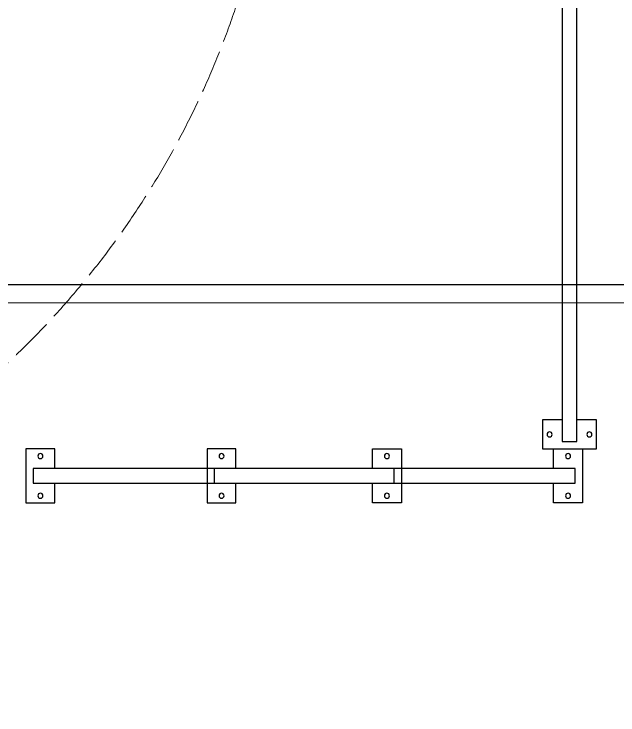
# Model space of a CAD drawing. Header units: millimetres. Extents: x 163705 to 1616509, y 81827 to 302547.
# Drawn here: x 228590 to 230263, y 150367 to 152310 of the extents above; entities that cross this region are included whole.
import ezdxf

# ---------------------------------------------------------------- set-up
doc = ezdxf.new("R2010")
doc.units = ezdxf.units.MM
doc.header["$LTSCALE"] = 10
doc.linetypes.add('ACAD_ISO02W100', pattern=[15, 12, -3])
doc.linetypes.add('CENTER2', pattern=[28.575000000000003, 19.05, -3.175, 3.175, -3.175])
for name, color, linetype, lineweight in [('1-中心线', 1, 'CENTER2', 0), ('1-护栏', 4, 'Continuous', 18), ('1-虚线', 8, 'ACAD_ISO02W100', 0)]:
    doc.layers.add(name, color=color, linetype=linetype, lineweight=lineweight)

# ---------------------------------------------------------------- blocks, each defined once
blk = doc.blocks.new('A$C7121566b')
blk.add_lwpolyline([(1437.15033422783, 700.1327484499197), (50062.15033422736, 700.1327484499197), (50062.15033422736, 11000.13274844992), (1437.15033422783, 11000.13274844992)], close=True)
at = {"layer": '1-中心线'}
blk.add_line((0, 11000.13274844992), (51999.92517572222, 11000.13274844992), dxfattribs=at)
at = {"layer": '1-护栏'}
blk.add_lwpolyline([(1487.15033422783, 750.1327484499197), (50012.15033422736, 750.1327484499197), (50012.15033422736, 10950.13274844992), (1487.15033422783, 10950.13274844992)], close=True, dxfattribs=at)
blk = doc.blocks.new('A$C82a19015')
for points in [[(80, 55), (80, 0), (0, 0), (0, 150), (80, 150), (80, 95)], [(960, 55), (960, 0), (1040, 0), (1040, 150), (960, 150), (960, 95)]]:
    blk.add_lwpolyline(points)
blk.add_lwpolyline([(20, 95), (1020, 95), (1020, 55), (20, 55)], close=True)
for centre in [(40, 130), (1000, 130), (40, 20), (1000, 20)]:
    blk.add_circle(centre, 7)
blk = doc.blocks.new('A$C9a6fd652')
for points in [[(80, 55), (80, 0), (0, 0), (0, 150), (80, 150), (80, 95)], [(1460, 55), (1460, 0), (1540, 0), (1540, 150), (1460, 150), (1460, 95)]]:
    blk.add_lwpolyline(points)
blk.add_lwpolyline([(20, 95), (1520, 95), (1520, 55), (20, 55)], close=True)
for centre in [(40, 130), (1500, 130), (40, 20), (1500, 20)]:
    blk.add_circle(centre, 7)
blk = doc.blocks.new('G$C2612153E')
at = {"xscale": -1}
for name, p, rotation in [('A$C82a19015', (150, 1580.740700638853), 89.99999999999991), ('A$C82a19015', (150, 1078.959831551416), 89.99999999999991), ('A$C9a6fd652', (150, 150), 180)]:
    blk.add_blockref(name, p, dxfattribs=dict(at, rotation=rotation))
blk = doc.blocks.new('A$C285bc443')
at = {"layer": '1-虚线'}
blk.add_lwpolyline([(2418.325961803544, 1273.904564668541), (721.2696869601423, -423.1517101747449), (2418.325961812159, -2120.207985026878, -2.414213562373092)], format="xyb", close=True, dxfattribs=at)
blk = doc.blocks.new('A$C790c3438')
at = {"rotation": 90}
for name, p in [('G$C2612153E', (-14940.42613574711, 11948.9240123654)), ('A$C285bc443', (-18639.63139418035, 13363.0493831599))]:
    blk.add_blockref(name, p, dxfattribs=at)

msp = doc.modelspace()

# ---------------------------------------------------------------- block references
for name, p in [('A$C790c3438', (245144.3128815352, 139006.1562172733)), ('A$C7121566b', (209928.1828633026, 140559.4989848993))]:
    msp.add_blockref(name, p)

doc.saveas('drawing.dxf')
